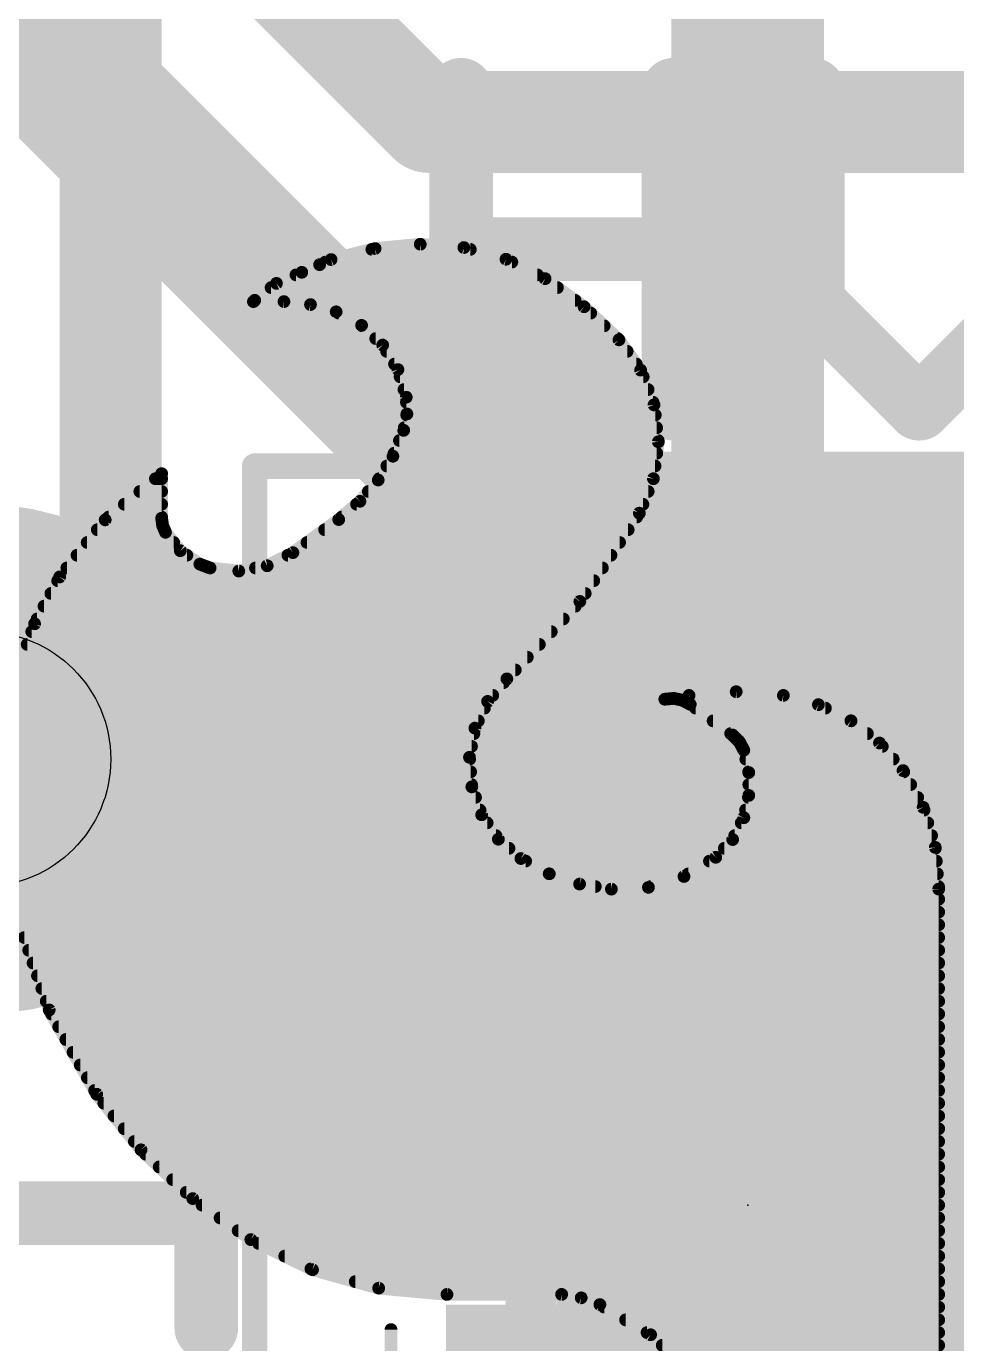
# Model space of a CAD drawing. Extents: x 0 to 108, y -11 to 13.
# Drawn here: x 4.912 to 6.767, y 7.725 to 10.351 of the extents above; entities that cross this region are included whole.
import ezdxf

# ---------------------------------------------------------------- set-up
doc = ezdxf.new("R2010")
doc.units = 0
for name, color, linetype in [('1', 12, 'CONTINUOUS'), ('16', 132, 'CONTINUOUS'), ('18', 110, 'CONTINUOUS'), ('21', 41, 'CONTINUOUS'), ('22', 40, 'CONTINUOUS'), ('23', 53, 'CONTINUOUS'), ('25', 253, 'CONTINUOUS'), ('29', 253, 'CONTINUOUS'), ('31', 4, 'CONTINUOUS'), ('35', 253, 'CONTINUOUS'), ('39', 12, 'CONTINUOUS'), ('44', 253, 'CONTINUOUS'), ('51', 53, 'CONTINUOUS')]:
    doc.layers.add(name, color=color, linetype=linetype)

# ---------------------------------------------------------------- blocks, each defined once
blk = doc.blocks.new('RECT')
blk.add_solid([(-0.5, -0.5), (0.5, -0.5), (-0.5, 0.5), (0.5, 0.5)])
blk = doc.blocks.new('ROUNDV')
at = {"const_width": 0.5}
blk.add_lwpolyline([(0, -0.25, 1), (0, 0.25, 1), (0, -0.25)], format="xyb", dxfattribs=at)

msp = doc.modelspace()

# ---------------------------------------------------------------- linework, layer by layer
at = {"layer": '1', "const_width": 0.3048}
for points in [[(3.81, 11.43), (6.35, 8.89)], [(3.39, 8.89), (4.826, 8.89)], [(6.35, 8.89), (6.35, 8.851)]]:
    msp.add_lwpolyline(points, dxfattribs=at)
at = {"layer": '1', "const_width": 0.1524}
for points in [[(4.826, 8.8138, 1), (4.826, 8.9662)], [(6.4262, 8.89, 1), (6.2738, 8.89)], [(6.2961, 8.8361, 1), (6.4039, 8.9439)], [(6.2738, 8.851, 1), (6.4262, 8.851)]]:
    msp.add_lwpolyline(points, format="xyb", dxfattribs=at)
at = {"layer": '16', "const_width": 0.3048}
for points in [[(6.35, 8.89), (6.35, 11.43)], [(4.826, 8.89), (6.35, 8.89)], [(6.35, 8.89), (10.414, 8.89)]]:
    msp.add_lwpolyline(points, dxfattribs=at)
at = {"layer": '16', "const_width": 0.1524}
for points in [[(6.35, 8.9662, 1), (6.35, 8.8138)], [(6.35, 8.8138, 1), (6.35, 8.9662)], [(6.2738, 8.89, 1), (6.4262, 8.89)]]:
    msp.add_lwpolyline(points, format="xyb", dxfattribs=at)
at = {"layer": '21'}
for points, const_width in [([(5.08, 12.7), (5.08, 8.89)], 0.2032), ([(5.7785, 9.5885), (5.7785, 10.224)], 0.127), ([(6.2022, 10.224), (6.2022, 9.5885)], 0.127), ([(6.4801, 10.224), (6.4801, 9.8003)], 0.127), ([(5.7785, 9.9063), (6.2022, 9.9063)], 0.127), ([(6.4801, 9.8003), (6.692, 9.5885)], 0.127), ([(6.692, 9.5885), (6.9038, 9.8003)], 0.127), ([(5.2705, 7.7562), (5.2705, 8.2138)], 0.127), ([(4.5841, 7.985), (5.2705, 7.985)], 0.127)]:
    msp.add_lwpolyline(points, dxfattribs=dict(at, const_width=const_width))
for points, const_width in [([(5.8102, 10.224, 1), (5.7468, 10.224)], 0.0635), ([(6.2339, 10.224, 1), (6.1704, 10.224)], 0.0635), ([(6.5119, 10.224, 1), (6.4484, 10.224)], 0.0635), ([(5.7785, 9.938, 1), (5.7785, 9.8745)], 0.0635), ([(6.2022, 9.8745, 1), (6.2022, 9.938)], 0.0635), ([(6.5026, 9.8228, 1), (6.4577, 9.7779)], 0.0635), ([(6.4484, 9.8003, 1), (6.5119, 9.8003)], 0.0635), ([(6.6695, 9.611, 1), (6.7144, 9.566)], 0.0635), ([(6.6695, 9.566, 1), (6.7144, 9.611)], 0.0635), ([(5.7468, 9.5885, 1), (5.8102, 9.5885)], 0.0635), ([(6.1704, 9.5885, 1), (6.2339, 9.5885)], 0.0635), ([(5.0292, 8.89, 1), (5.1308, 8.89)], 0.1016), ([(5.3022, 8.2138, 1), (5.2388, 8.2138)], 0.0635), ([(5.2705, 7.9532, 1), (5.2705, 8.0167)], 0.0635), ([(5.2388, 7.7562, 1), (5.3022, 7.7562)], 0.0635)]:
    msp.add_lwpolyline(points, format="xyb", dxfattribs=dict(at, const_width=const_width))
at = {"layer": '22'}
for points, const_width in [([(5.08, 10.795), (5.715, 10.16)], 0.2032), ([(5.715, 10.16), (6.985, 10.16)], 0.2032), ([(5.6071, 9.9077), (5.6972, 9.9162)], 0.0254), ([(5.6972, 9.9162), (5.7841, 9.9096)], 0.0254), ([(5.4965, 9.8755), (5.5194, 9.8857)], 0.0254), ([(5.5194, 9.8857), (5.6071, 9.9077)], 0.0254), ([(5.6006, 9.906), (5.797, 9.906)], 0.0254), ([(5.7841, 9.9096), (5.8681, 9.8864)], 0.0254), ([(5.8681, 9.8864), (5.9461, 9.8476)], 0.0254), ([(5.4105, 9.8382), (5.4609, 9.8603)], 0.0254), ([(5.4609, 9.8603), (5.4965, 9.8755)], 0.0254), ([(5.508, 9.8806), (5.8798, 9.8806)], 0.0254), ([(5.367, 9.8044), (5.4105, 9.8382)], 0.0254), ([(5.4493, 9.8552), (5.9308, 9.8552)], 0.0254), ([(5.9461, 9.8476), (6.0238, 9.7916)], 0.0254), ([(5.3997, 9.8298), (5.9708, 9.8298)], 0.0254), ([(5.4254, 9.8019), (5.3644, 9.8019)], 0.0254), ([(5.3644, 9.8019), (5.3645, 9.8019)], 0.0254), ([(5.3645, 9.8019), (5.367, 9.8044)], 0.0254), ([(5.367, 9.8044), (6.006, 9.8044)], 0.0254), ([(5.4783, 9.796), (5.4254, 9.8019)], 0.0254), ([(5.5295, 9.7815), (5.4783, 9.796)], 0.0254), ([(5.5803, 9.7545), (5.5295, 9.7815)], 0.0254), ([(6.0238, 9.7916), (6.0934, 9.7257)], 0.0254), ([(5.5342, 9.779), (6.0371, 9.779)], 0.0254), ([(5.6223, 9.7153), (5.5803, 9.7545)], 0.0254), ([(5.5813, 9.7536), (6.0639, 9.7536)], 0.0254), ([(5.6084, 9.7282), (6.0908, 9.7282)], 0.0254), ([(5.6526, 9.6664), (5.6223, 9.7153)], 0.0254), ([(5.63, 9.7028), (6.1098, 9.7028)], 0.0254), ([(6.0934, 9.7257), (6.1365, 9.6653)], 0.0254), ([(5.6458, 9.6774), (6.1279, 9.6774)], 0.0254), ([(5.6692, 9.6114), (5.6526, 9.6664)], 0.0254), ([(5.657, 9.652), (6.1417, 9.652)], 0.0254), ([(6.1365, 9.6653), (6.1633, 9.5961)], 0.0254), ([(5.6646, 9.6266), (6.1515, 9.6266)], 0.0254), ([(5.6706, 9.578), (5.6692, 9.6114)], 0.0254), ([(5.6696, 9.6012), (6.1613, 9.6012)], 0.0254), ([(5.6641, 9.5453), (5.6706, 9.578)], 0.0254), ([(5.6702, 9.5758), (6.1657, 9.5758)], 0.0254), ([(6.1633, 9.5961), (6.1719, 9.5224)], 0.0254), ([(5.6426, 9.4938), (5.6641, 9.5453)], 0.0254), ([(5.6651, 9.5504), (6.1686, 9.5504)], 0.0254), ([(5.6556, 9.525), (6.1716, 9.525)], 0.0254), ([(6.1719, 9.5224), (6.162, 9.4489)], 0.0254), ([(5.6133, 9.4463), (5.6426, 9.4938)], 0.0254), ([(5.645, 9.4996), (6.1688, 9.4996)], 0.0254), ([(5.6305, 9.4742), (6.1654, 9.4742)], 0.0254), ([(5.0689, 9.3669), (5.1815, 9.459)], 0.0254), ([(5.169, 9.4488), (5.1815, 9.4488)], 0.0254), ([(5.1815, 9.459), (5.1815, 9.3701)], 0.0254), ([(5.577, 9.4039), (5.6133, 9.4463)], 0.0254), ([(5.6148, 9.4488), (6.1619, 9.4488)], 0.0254), ([(6.162, 9.4489), (6.134, 9.3802)], 0.0254), ([(5.138, 9.4234), (5.1815, 9.4234)], 0.0254), ([(5.5937, 9.4234), (6.1516, 9.4234)], 0.0254), ([(5.1069, 9.398), (5.1815, 9.398)], 0.0254), ([(5.5346, 9.3675), (5.577, 9.4039)], 0.0254), ([(5.5701, 9.398), (6.1412, 9.398)], 0.0254), ([(4.9783, 9.2532), (5.0689, 9.3669)], 0.0254), ([(5.0759, 9.3726), (5.1815, 9.3726)], 0.0254), ([(5.1815, 9.3701), (5.1835, 9.3556)], 0.0254), ([(5.4432, 9.3015), (5.5346, 9.3675)], 0.0254), ([(5.5405, 9.3726), (6.1289, 9.3726)], 0.0254), ([(6.134, 9.3802), (6.0154, 9.2044)], 0.0254), ([(5.0532, 9.3472), (5.187, 9.3472)], 0.0254), ([(5.1835, 9.3556), (5.1892, 9.3421)], 0.0254), ([(5.1892, 9.3421), (5.2188, 9.3054)], 0.0254), ([(5.5065, 9.3472), (6.1117, 9.3472)], 0.0254), ([(5.033, 9.3218), (5.2056, 9.3218)], 0.0254), ([(5.4713, 9.3218), (6.0946, 9.3218)], 0.0254), ([(5.0127, 9.2964), (5.2319, 9.2964)], 0.0254), ([(5.2188, 9.3054), (5.2577, 9.2786)], 0.0254), ([(5.3919, 9.2753), (5.4432, 9.3015)], 0.0254), ([(5.4332, 9.2964), (6.0775, 9.2964)], 0.0254), ([(4.9925, 9.271), (5.2781, 9.271)], 0.0254), ([(5.2577, 9.2786), (5.2781, 9.271)], 0.0254), ([(5.2781, 9.271), (5.3353, 9.2649)], 0.0254), ([(5.3353, 9.2649), (5.3919, 9.2753)], 0.0254), ([(5.3686, 9.271), (6.0603, 9.271)], 0.0254), ([(4.9282, 9.1598), (4.9783, 9.2532)], 0.0254), ([(4.9742, 9.2456), (6.0432, 9.2456)], 0.0254), ([(4.9606, 9.2202), (6.0261, 9.2202)], 0.0254), ([(6.0154, 9.2044), (5.8699, 9.05)], 0.0254), ([(4.947, 9.1948), (6.0064, 9.1948)], 0.0254), ([(4.8924, 9.06), (4.9282, 9.1598)], 0.0254), ([(4.9333, 9.1694), (5.9824, 9.1694)], 0.0254), ([(4.9225, 9.144), (5.9585, 9.144)], 0.0254), ([(4.9134, 9.1186), (5.9346, 9.1186)], 0.0254), ([(4.9043, 9.0932), (5.9106, 9.0932)], 0.0254), ([(4.8952, 9.0678), (5.8867, 9.0678)], 0.0254), ([(5.8699, 9.05), (5.8316, 9.0051)], 0.0254), ([(4.8889, 9.0424), (5.8634, 9.0424)], 0.0254), ([(6.2331, 9.017), (6.3271, 9.0244)], 0.0254), ([(6.3271, 9.0244), (6.4211, 9.017)], 0.0254), ([(4.8838, 9.017), (5.8418, 9.017)], 0.0254), ([(5.8316, 9.0051), (5.8061, 8.9518)], 0.0254), ([(6.1848, 9.0094), (6.2331, 9.017)], 0.0254), ([(6.2025, 9.0111), (6.1848, 9.0094)], 0.0254), ([(6.2199, 9.0076), (6.2025, 9.0111)], 0.0254), ([(6.2356, 8.9992), (6.2199, 9.0076)], 0.0254), ([(6.2331, 9.017), (6.4211, 9.017)], 0.0254), ([(6.3195, 8.9383), (6.2356, 8.9992)], 0.0254), ([(6.4211, 9.017), (6.491, 8.9986)], 0.0254), ([(6.491, 8.9986), (6.5558, 8.9665)], 0.0254), ([(4.8788, 8.9916), (5.8252, 8.9916)], 0.0254), ([(6.2461, 8.9916), (6.5051, 8.9916)], 0.0254), ([(4.8712, 8.9408), (5.8041, 8.9408)], 0.0254), ([(4.8737, 8.9662), (5.813, 8.9662)], 0.0254), ([(5.8061, 8.9518), (5.7954, 8.8937)], 0.0254), ([(6.2811, 8.9662), (6.5562, 8.9662)], 0.0254), ([(6.3161, 8.9408), (6.5888, 8.9408)], 0.0254), ([(6.5558, 8.9665), (6.6128, 8.9221)], 0.0254), ([(4.8704, 8.9154), (5.7994, 8.9154)], 0.0254), ([(6.3333, 8.9249), (6.3195, 8.9383)], 0.0254), ([(6.3423, 8.9078), (6.3333, 8.9249)], 0.0254), ([(6.3383, 8.9154), (6.6185, 8.9154)], 0.0254), ([(6.6128, 8.9221), (6.6598, 8.8671)], 0.0254), ([(4.8696, 8.89), (5.7957, 8.89)], 0.0254), ([(5.7954, 8.8937), (5.8, 8.8348)], 0.0254), ([(6.3522, 8.8633), (6.3423, 8.9078)], 0.0254), ([(6.3463, 8.89), (6.6402, 8.89)], 0.0254), ([(4.8688, 8.8646), (5.7976, 8.8646)], 0.0254), ([(6.3519, 8.8646), (6.6612, 8.8646)], 0.0254), ([(6.3522, 8.8177), (6.3522, 8.8633)], 0.0254), ([(6.6598, 8.8671), (6.6999, 8.7939)], 0.0254), ([(4.868, 8.8392), (5.7996, 8.8392)], 0.0254), ([(6.3522, 8.8392), (6.6751, 8.8392)], 0.0254), ([(4.8673, 8.8138), (5.8074, 8.8138)], 0.0254), ([(5.8, 8.8348), (5.8196, 8.7791)], 0.0254), ([(6.3423, 8.7732), (6.3522, 8.8177)], 0.0254), ([(6.3514, 8.8138), (6.689, 8.8138)], 0.0254), ([(4.8665, 8.7884), (5.8163, 8.7884)], 0.0254), ([(6.3457, 8.7884), (6.7016, 8.7884)], 0.0254), ([(6.6999, 8.7939), (6.7239, 8.714)], 0.0254), ([(4.8657, 8.763), (5.8306, 8.763)], 0.0254), ([(5.8196, 8.7791), (5.853, 8.7304)], 0.0254), ([(6.3201, 8.7298), (6.3423, 8.7732)], 0.0254), ([(6.3371, 8.763), (6.7092, 8.763)], 0.0254), ([(4.8695, 8.7376), (5.848, 8.7376)], 0.0254), ([(5.853, 8.7304), (5.8978, 8.6919)], 0.0254), ([(6.3241, 8.7376), (6.7169, 8.7376)], 0.0254), ([(4.8734, 8.7122), (5.8741, 8.7122)], 0.0254), ([(6.2864, 8.6944), (6.3201, 8.7298)], 0.0254), ([(6.3034, 8.7122), (6.7241, 8.7122)], 0.0254), ([(6.7239, 8.714), (6.7309, 8.6309)], 0.0254), ([(4.8772, 8.6868), (5.9073, 8.6868)], 0.0254), ([(5.8978, 8.6919), (5.9542, 8.6615)], 0.0254), ([(6.223, 8.6562), (6.2864, 8.6944)], 0.0254), ([(6.2738, 8.6868), (6.7262, 8.6868)], 0.0254), ([(4.8811, 8.6614), (5.9545, 8.6614)], 0.0254), ([(5.9542, 8.6615), (6.0149, 8.641)], 0.0254), ([(6.1522, 8.6346), (6.223, 8.6562)], 0.0254), ([(6.2316, 8.6614), (6.7283, 8.6614)], 0.0254), ([(4.8849, 8.636), (6.0462, 8.636)], 0.0254), ([(6.0149, 8.641), (6.0782, 8.6309)], 0.0254), ([(6.0782, 8.6309), (6.1522, 8.6346)], 0.0254), ([(6.1568, 8.636), (6.7305, 8.636)], 0.0254), ([(6.7309, 8.6309), (6.7309, 7.1145)], 0.0254), ([(4.8888, 8.6106), (6.7309, 8.6106)], 0.0254), ([(4.8926, 8.5852), (6.7309, 8.5852)], 0.0254), ([(4.9573, 8.3901), (4.8945, 8.5725)], 0.0254), ([(4.8989, 8.5598), (6.7309, 8.5598)], 0.0254), ([(4.9076, 8.5344), (6.7309, 8.5344)], 0.0254), ([(4.9164, 8.509), (6.7309, 8.509)], 0.0254), ([(4.9251, 8.4836), (6.7309, 8.4836)], 0.0254), ([(4.9339, 8.4582), (6.7309, 8.4582)], 0.0254), ([(4.9426, 8.4328), (6.7309, 8.4328)], 0.0254), ([(4.9514, 8.4074), (6.7309, 8.4074)], 0.0254), ([(5.052, 8.222), (4.9573, 8.3901)], 0.0254), ([(4.9619, 8.382), (6.7309, 8.382)], 0.0254), ([(4.9762, 8.3566), (6.7309, 8.3566)], 0.0254), ([(4.9905, 8.3312), (6.7309, 8.3312)], 0.0254), ([(5.0048, 8.3058), (6.7309, 8.3058)], 0.0254), ([(5.0191, 8.2804), (6.7309, 8.2804)], 0.0254), ([(5.0334, 8.255), (6.7309, 8.255)], 0.0254), ([(5.0477, 8.2296), (6.7309, 8.2296)], 0.0254), ([(5.1404, 8.1113), (5.052, 8.222)], 0.0254), ([(5.0662, 8.2042), (6.7309, 8.2042)], 0.0254), ([(5.0865, 8.1788), (6.7309, 8.1788)], 0.0254), ([(5.1068, 8.1534), (6.7309, 8.1534)], 0.0254), ([(5.1271, 8.128), (6.7309, 8.128)], 0.0254), ([(5.2436, 8.0141), (5.1404, 8.1113)], 0.0254), ([(5.1497, 8.1026), (6.7309, 8.1026)], 0.0254), ([(5.1766, 8.0772), (6.7309, 8.0772)], 0.0254), ([(5.2036, 8.0518), (6.7309, 8.0518)], 0.0254), ([(5.2305, 8.0264), (6.7309, 8.0264)], 0.0254), ([(5.3593, 7.9324), (5.2436, 8.0141)], 0.0254), ([(5.2622, 8.001), (6.7309, 8.001)], 0.0254), ([(5.2981, 7.9756), (6.7309, 7.9756)], 0.0254), ([(5.3341, 7.9502), (6.7309, 7.9502)], 0.0254), ([(5.4823, 7.8724), (5.3593, 7.9324)], 0.0254), ([(5.3749, 7.9248), (6.7309, 7.9248)], 0.0254), ([(5.427, 7.8994), (6.7309, 7.8994)], 0.0254), ([(5.4791, 7.874), (6.7309, 7.874)], 0.0254), ([(5.6142, 7.8356), (5.4823, 7.8724)], 0.0254), ([(5.5676, 7.8486), (6.7309, 7.8486)], 0.0254), ([(5.7505, 7.8232), (5.6142, 7.8356)], 0.0254), ([(5.9791, 7.8232), (5.7505, 7.8232)], 0.0254), ([(5.7505, 7.8232), (6.7309, 7.8232)], 0.0254), ([(6.0181, 7.8164), (5.9791, 7.8232)], 0.0254), ([(6.0553, 7.8029), (6.0181, 7.8164)], 0.0254), ([(6.1565, 7.7427), (6.0553, 7.8029)], 0.0254), ([(6.0639, 7.7978), (6.7309, 7.7978)], 0.0254), ([(6.1066, 7.7724), (6.7309, 7.7724)], 0.0254), ([(6.1493, 7.747), (6.7309, 7.747)], 0.0254), ([(6.2433, 7.6632), (6.1565, 7.7427)], 0.0254), ([(6.1796, 7.7216), (6.7309, 7.7216)], 0.0254)]:
    msp.add_lwpolyline(points, dxfattribs=dict(at, const_width=const_width))
for points, const_width in [([(5.715, 10.2108, 1), (5.715, 10.1092)], 0.1016), ([(5.6791, 10.1241, 1), (5.7509, 10.1959)], 0.1016), ([(5.6977, 9.9225, 1), (5.6967, 9.9099)], 0.0127), ([(5.6978, 9.9099, 1), (5.6966, 9.9225)], 0.0127), ([(5.5179, 9.8919, 1), (5.5209, 9.8795)], 0.0127), ([(5.522, 9.8799, 1), (5.5168, 9.8915)], 0.0127), ([(5.6006, 9.9123, 1), (5.6006, 9.8997)], 0.0127), ([(5.6065, 9.914, 1), (5.6078, 9.9013)], 0.0127), ([(5.6087, 9.9015, 1), (5.6056, 9.9138)], 0.0127), ([(5.7858, 9.9157, 1), (5.7824, 9.9035)], 0.0127), ([(5.7836, 9.9032, 1), (5.7846, 9.9159)], 0.0127), ([(5.797, 9.8997, 1), (5.797, 9.9123)], 0.0127), ([(5.8709, 9.8921, 1), (5.8653, 9.8807)], 0.0127), ([(5.8664, 9.8803, 1), (5.8698, 9.8925)], 0.0127), ([(5.4584, 9.8661, 1), (5.4634, 9.8545)], 0.0127), ([(5.4634, 9.8545, 1), (5.4584, 9.8661)], 0.0127), ([(5.4939, 9.8813, 1), (5.4991, 9.8697)], 0.0127), ([(5.499, 9.8697, 1), (5.494, 9.8813)], 0.0127), ([(5.508, 9.887, 1), (5.508, 9.8743)], 0.0127), ([(5.8798, 9.8743, 1), (5.8798, 9.887)], 0.0127), ([(5.4079, 9.844, 1), (5.413, 9.8324)], 0.0127), ([(5.4144, 9.8332, 1), (5.4066, 9.8432)], 0.0127), ([(5.4493, 9.8615, 1), (5.4493, 9.8489)], 0.0127), ([(5.9308, 9.8489, 1), (5.9308, 9.8615)], 0.0127), ([(5.9498, 9.8528, 1), (5.9424, 9.8424)], 0.0127), ([(5.9433, 9.8419, 1), (5.9489, 9.8533)], 0.0127), ([(5.3997, 9.8361, 1), (5.3997, 9.8235)], 0.0127), ([(5.9708, 9.8235, 1), (5.9708, 9.8361)], 0.0127), ([(5.3644, 9.8082, 1), (5.3644, 9.7956)], 0.0127), ([(5.3644, 9.8082, 1), (5.3644, 9.7956)], 0.0127), ([(5.36, 9.8064, 1), (5.369, 9.7974)], 0.0127), ([(5.367, 9.8108, 1), (5.367, 9.7981)], 0.0127), ([(5.3631, 9.8094, 1), (5.3709, 9.7994)], 0.0127), ([(5.3715, 9.7999, 1), (5.3625, 9.8089)], 0.0127), ([(5.3645, 9.7956, 1), (5.3645, 9.8082)], 0.0127), ([(5.4261, 9.8082, 1), (5.4247, 9.7956)], 0.0127), ([(5.4254, 9.7956, 1), (5.4254, 9.8082)], 0.0127), ([(5.48, 9.8021, 1), (5.4766, 9.7899)], 0.0127), ([(5.4776, 9.7897, 1), (5.479, 9.8023)], 0.0127), ([(5.5325, 9.7871, 1), (5.5265, 9.7759)], 0.0127), ([(5.5278, 9.7754, 1), (5.5312, 9.7876)], 0.0127), ([(6.006, 9.7981, 1), (6.006, 9.8108)], 0.0127), ([(6.0282, 9.7962, 1), (6.0194, 9.7869)], 0.0127), ([(6.0201, 9.7864, 1), (6.0275, 9.7967)], 0.0127), ([(5.5342, 9.7853, 1), (5.5342, 9.7727)], 0.0127), ([(5.5846, 9.7592, 1), (5.5759, 9.7499)], 0.0127), ([(6.0371, 9.7727, 1), (6.0371, 9.7853)], 0.0127), ([(5.5813, 9.7599, 1), (5.5813, 9.7473)], 0.0127), ([(5.5773, 9.7489, 1), (5.5832, 9.7601)], 0.0127), ([(5.6084, 9.7346, 1), (5.6084, 9.7219)], 0.0127), ([(6.0639, 9.7473, 1), (6.0639, 9.7599)], 0.0127), ([(6.0908, 9.7219, 1), (6.0908, 9.7346)], 0.0127), ([(5.6277, 9.7186, 1), (5.6169, 9.7119)], 0.0127), ([(5.6179, 9.7106, 1), (5.6266, 9.7199)], 0.0127), ([(5.63, 9.7091, 1), (5.63, 9.6965)], 0.0127), ([(6.0986, 9.7294, 1), (6.0882, 9.722)], 0.0127), ([(6.089, 9.7211, 1), (6.0978, 9.7303)], 0.0127), ([(6.1098, 9.6965, 1), (6.1098, 9.7091)], 0.0127), ([(5.6458, 9.6837, 1), (5.6458, 9.6711)], 0.0127), ([(6.1279, 9.6711, 1), (6.1279, 9.6837)], 0.0127), ([(5.6587, 9.6683, 1), (5.6465, 9.6646)], 0.0127), ([(5.6472, 9.6631, 1), (5.658, 9.6698)], 0.0127), ([(5.657, 9.6584, 1), (5.657, 9.6457)], 0.0127), ([(6.1425, 9.6676, 1), (6.1306, 9.663)], 0.0127), ([(6.1314, 9.6616, 1), (6.1417, 9.669)], 0.0127), ([(6.1417, 9.6457, 1), (6.1417, 9.6584)], 0.0127), ([(5.6646, 9.6329, 1), (5.6646, 9.6203)], 0.0127), ([(6.1515, 9.6203, 1), (6.1515, 9.6329)], 0.0127), ([(5.6755, 9.6117, 1), (5.6629, 9.6111)], 0.0127), ([(5.6631, 9.6096, 1), (5.6753, 9.6132)], 0.0127), ([(5.6696, 9.6075, 1), (5.6696, 9.5949)], 0.0127), ([(6.1613, 9.5949, 1), (6.1613, 9.6075)], 0.0127), ([(5.6702, 9.5822, 1), (5.6702, 9.5695)], 0.0127), ([(5.6768, 9.5768, 1), (5.6644, 9.5793)], 0.0127), ([(5.6643, 9.5778, 1), (5.677, 9.5783)], 0.0127), ([(6.1696, 9.5969, 1), (6.157, 9.5954)], 0.0127), ([(6.1573, 9.5938, 1), (6.1692, 9.5984)], 0.0127), ([(6.1657, 9.5695, 1), (6.1657, 9.5822)], 0.0127), ([(5.67, 9.5429, 1), (5.6582, 9.5477)], 0.0127), ([(5.6651, 9.5567, 1), (5.6651, 9.5441)], 0.0127), ([(6.1686, 9.5441, 1), (6.1686, 9.5567)], 0.0127), ([(5.6556, 9.5313, 1), (5.6556, 9.5187)], 0.0127), ([(5.6579, 9.5465, 1), (5.6703, 9.5441)], 0.0127), ([(6.1782, 9.5216, 1), (6.1656, 9.5233)], 0.0127), ([(6.1716, 9.5187, 1), (6.1716, 9.5313)], 0.0127), ([(5.648, 9.4905, 1), (5.6372, 9.4971)], 0.0127), ([(5.645, 9.506, 1), (5.645, 9.4933)], 0.0127), ([(6.1656, 9.5217, 1), (6.1782, 9.5232)], 0.0127), ([(6.1688, 9.4933, 1), (6.1688, 9.506)], 0.0127), ([(5.6305, 9.4805, 1), (5.6305, 9.4679)], 0.0127), ([(5.6368, 9.4962, 1), (5.6485, 9.4913)], 0.0127), ([(6.1654, 9.4679, 1), (6.1654, 9.4805)], 0.0127), ([(5.169, 9.4551, 1), (5.169, 9.4425)], 0.0127), ([(5.1879, 9.459, 1), (5.1752, 9.459)], 0.0127), ([(5.1855, 9.4541, 1), (5.1775, 9.4639)], 0.0127), ([(5.1815, 9.4425, 1), (5.1815, 9.4551)], 0.0127), ([(5.6079, 9.4496, 1), (5.6187, 9.443)], 0.0127), ([(5.6148, 9.4551, 1), (5.6148, 9.4425)], 0.0127), ([(5.6181, 9.4422, 1), (5.6085, 9.4504)], 0.0127), ([(6.1557, 9.4498, 1), (6.1683, 9.4481)], 0.0127), ([(6.1678, 9.4465, 1), (6.1561, 9.4513)], 0.0127), ([(6.1619, 9.4425, 1), (6.1619, 9.4551)], 0.0127), ([(5.138, 9.4298, 1), (5.138, 9.4171)], 0.0127), ([(5.1815, 9.4171, 1), (5.1815, 9.4298)], 0.0127), ([(5.5937, 9.4298, 1), (5.5937, 9.4171)], 0.0127), ([(6.1516, 9.4171, 1), (6.1516, 9.4298)], 0.0127), ([(5.1069, 9.4043, 1), (5.1069, 9.3917)], 0.0127), ([(5.1815, 9.3917, 1), (5.1815, 9.4043)], 0.0127), ([(5.5701, 9.4043, 1), (5.5701, 9.3917)], 0.0127), ([(5.5721, 9.408, 1), (5.5818, 9.3998)], 0.0127), ([(5.5811, 9.3991, 1), (5.5728, 9.4087)], 0.0127), ([(6.1412, 9.3917, 1), (6.1412, 9.4043)], 0.0127), ([(5.0649, 9.3718, 1), (5.073, 9.362)], 0.0127), ([(5.0739, 9.363, 1), (5.064, 9.3709)], 0.0127), ([(5.0759, 9.3789, 1), (5.0759, 9.3663)], 0.0127), ([(5.1878, 9.371, 1), (5.1752, 9.3692)], 0.0127), ([(5.1752, 9.3701, 1), (5.1879, 9.3701)], 0.0127), ([(5.1815, 9.3663, 1), (5.1815, 9.3789)], 0.0127), ([(5.5305, 9.3723, 1), (5.5387, 9.3627)], 0.0127), ([(5.5383, 9.3624, 1), (5.5309, 9.3726)], 0.0127), ([(5.5405, 9.3789, 1), (5.5405, 9.3663)], 0.0127), ([(6.1281, 9.3826, 1), (6.1399, 9.3778)], 0.0127), ([(6.1393, 9.3766, 1), (6.1287, 9.3838)], 0.0127), ([(6.1289, 9.3663, 1), (6.1289, 9.3789)], 0.0127), ([(5.0532, 9.3536, 1), (5.0532, 9.3409)], 0.0127), ([(5.1893, 9.3581, 1), (5.1776, 9.3531)], 0.0127), ([(5.1772, 9.3547, 1), (5.1898, 9.3564)], 0.0127), ([(5.1941, 9.3461, 1), (5.1843, 9.3381)], 0.0127), ([(5.1834, 9.3396, 1), (5.195, 9.3446)], 0.0127), ([(5.187, 9.3409, 1), (5.187, 9.3536)], 0.0127), ([(5.5065, 9.3536, 1), (5.5065, 9.3409)], 0.0127), ([(6.1117, 9.3409, 1), (6.1117, 9.3536)], 0.0127), ([(5.033, 9.3281, 1), (5.033, 9.3155)], 0.0127), ([(5.2056, 9.3155, 1), (5.2056, 9.3281)], 0.0127), ([(5.4713, 9.3281, 1), (5.4713, 9.3155)], 0.0127), ([(6.0946, 9.3155, 1), (6.0946, 9.3281)], 0.0127), ([(5.0127, 9.3027, 1), (5.0127, 9.2901)], 0.0127), ([(5.2224, 9.3106, 1), (5.2152, 9.3001)], 0.0127), ([(5.2139, 9.3014, 1), (5.2238, 9.3094)], 0.0127), ([(5.2319, 9.2901, 1), (5.2319, 9.3027)], 0.0127), ([(5.4332, 9.3027, 1), (5.4332, 9.2901)], 0.0127), ([(5.4395, 9.3066, 1), (5.4469, 9.2964)], 0.0127), ([(5.4461, 9.2958, 1), (5.4403, 9.3072)], 0.0127), ([(6.0775, 9.2901, 1), (6.0775, 9.3027)], 0.0127), ([(4.9925, 9.2774, 1), (4.9925, 9.2647)], 0.0127), ([(5.2599, 9.2846, 1), (5.2555, 9.2726)], 0.0127), ([(5.2541, 9.2734, 1), (5.2613, 9.2838)], 0.0127), ([(5.2788, 9.2773, 1), (5.2774, 9.2647)], 0.0127), ([(5.2759, 9.265, 1), (5.2803, 9.277)], 0.0127), ([(5.2781, 9.2647, 1), (5.2781, 9.2774)], 0.0127), ([(5.3342, 9.2711, 1), (5.3365, 9.2586)], 0.0127), ([(5.3347, 9.2585, 1), (5.336, 9.2712)], 0.0127), ([(5.3686, 9.2774, 1), (5.3686, 9.2647)], 0.0127), ([(5.389, 9.281, 1), (5.3948, 9.2697)], 0.0127), ([(5.3931, 9.2691, 1), (5.3908, 9.2816)], 0.0127), ([(6.0603, 9.2647, 1), (6.0603, 9.2774)], 0.0127), ([(4.9742, 9.2519, 1), (4.9742, 9.2393)], 0.0127), ([(4.9733, 9.2572, 1), (4.9833, 9.2492)], 0.0127), ([(4.9839, 9.2502, 1), (4.9727, 9.2562)], 0.0127), ([(6.0432, 9.2393, 1), (6.0432, 9.2519)], 0.0127), ([(4.9606, 9.2265, 1), (4.9606, 9.2139)], 0.0127), ([(6.02, 9.2, 1), (6.0108, 9.2087)], 0.0127), ([(6.0261, 9.2139, 1), (6.0261, 9.2265)], 0.0127), ([(4.947, 9.2012, 1), (4.947, 9.1885)], 0.0127), ([(6.0064, 9.1885, 1), (6.0064, 9.2012)], 0.0127), ([(6.0101, 9.2079, 1), (6.0206, 9.2008)], 0.0127), ([(4.9226, 9.1628, 1), (4.9338, 9.1568)], 0.0127), ([(4.9341, 9.1576, 1), (4.9222, 9.1619)], 0.0127), ([(4.9333, 9.1758, 1), (4.9333, 9.1631)], 0.0127), ([(5.9824, 9.1631, 1), (5.9824, 9.1758)], 0.0127), ([(4.9225, 9.1503, 1), (4.9225, 9.1377)], 0.0127), ([(5.9585, 9.1377, 1), (5.9585, 9.1503)], 0.0127), ([(4.9134, 9.125, 1), (4.9134, 9.1123)], 0.0127), ([(5.9346, 9.1123, 1), (5.9346, 9.125)], 0.0127), ([(5.9106, 9.0869, 1), (5.9106, 9.0996)], 0.0127), ([(5.8653, 9.0544, 1), (5.8745, 9.0456)], 0.0127), ([(5.8747, 9.0459, 1), (5.8651, 9.0541)], 0.0127), ([(5.8867, 9.0615, 1), (5.8867, 9.0741)], 0.0127), ([(5.8634, 9.0361, 1), (5.8634, 9.0488)], 0.0127), ([(6.3276, 9.0307, 1), (6.3266, 9.018)], 0.0127), ([(6.3276, 9.018, 1), (6.3266, 9.0307)], 0.0127), ([(5.8267, 9.0092, 1), (5.8364, 9.0009)], 0.0127), ([(5.8373, 9.0023, 1), (5.8258, 9.0078)], 0.0127), ([(5.8418, 9.0107, 1), (5.8418, 9.0234)], 0.0127), ([(6.1838, 9.0157, 1), (6.1858, 9.0031)], 0.0127), ([(6.1842, 9.0157, 1), (6.1854, 9.0031)], 0.0127), ([(6.2038, 9.0173, 1), (6.2012, 9.0049)], 0.0127), ([(6.2031, 9.0048, 1), (6.2019, 9.0174)], 0.0127), ([(6.2229, 9.0132, 1), (6.2169, 9.002)], 0.0127), ([(6.2187, 9.0014, 1), (6.2212, 9.0138)], 0.0127), ([(6.2331, 9.0234, 1), (6.2331, 9.0107)], 0.0127), ([(6.2326, 9.0233, 1), (6.2336, 9.0107)], 0.0127), ([(6.2393, 9.0043, 1), (6.2319, 8.9941)], 0.0127), ([(6.2341, 9.0107, 1), (6.2321, 9.0233)], 0.0127), ([(6.2326, 8.9936, 1), (6.2386, 9.0048)], 0.0127), ([(6.4227, 9.0231, 1), (6.4195, 9.0109)], 0.0127), ([(6.4206, 9.0107, 1), (6.4216, 9.0233)], 0.0127), ([(6.4211, 9.0107, 1), (6.4211, 9.0234)], 0.0127), ([(6.4938, 9.0043, 1), (6.4882, 8.9929)], 0.0127), ([(6.4894, 8.9924, 1), (6.4926, 9.0047)], 0.0127), ([(5.8252, 8.9853, 1), (5.8252, 8.9979)], 0.0127), ([(6.2461, 8.9979, 1), (6.2461, 8.9853)], 0.0127), ([(6.5051, 8.9853, 1), (6.5051, 8.9979)], 0.0127), ([(5.8004, 8.9545, 1), (5.8119, 8.949)], 0.0127), ([(5.8124, 8.9506, 1), (5.7999, 8.9529)], 0.0127), ([(5.8041, 8.9345, 1), (5.8041, 8.9472)], 0.0127), ([(5.813, 8.9599, 1), (5.813, 8.9726)], 0.0127), ([(6.2811, 8.9726, 1), (6.2811, 8.9599)], 0.0127), ([(6.3161, 8.9472, 1), (6.3161, 8.9345)], 0.0127), ([(6.5597, 8.9715, 1), (6.5519, 8.9615)], 0.0127), ([(6.553, 8.9608, 1), (6.5586, 8.9722)], 0.0127), ([(6.5562, 8.9599, 1), (6.5562, 8.9726)], 0.0127), ([(6.5888, 8.9345, 1), (6.5888, 8.9472)], 0.0127), ([(5.7994, 8.9091, 1), (5.7994, 8.9217)], 0.0127), ([(6.3239, 8.9428, 1), (6.3151, 8.9338)], 0.0127), ([(6.3158, 8.9332, 1), (6.3232, 8.9434)], 0.0127), ([(6.3389, 8.9278, 1), (6.3277, 8.9219)], 0.0127), ([(6.3289, 8.9203, 1), (6.3377, 8.9294)], 0.0127), ([(6.3383, 8.9217, 1), (6.3383, 8.9091)], 0.0127), ([(6.6177, 8.9262, 1), (6.608, 8.918)], 0.0127), ([(6.6089, 8.9171, 1), (6.6167, 8.9271)], 0.0127), ([(6.6185, 8.9091, 1), (6.6185, 8.9217)], 0.0127), ([(5.8017, 8.8942, 1), (5.789, 8.8932)], 0.0127), ([(5.7891, 8.8948, 1), (5.8016, 8.8925)], 0.0127), ([(5.7957, 8.8837, 1), (5.7957, 8.8963)], 0.0127), ([(6.3485, 8.9092, 1), (6.3361, 8.9064)], 0.0127), ([(6.3367, 8.9048, 1), (6.3479, 8.9108)], 0.0127), ([(6.3463, 8.8963, 1), (6.3463, 8.8837)], 0.0127), ([(6.6402, 8.8837, 1), (6.6402, 8.8963)], 0.0127), ([(5.7976, 8.8583, 1), (5.7976, 8.871)], 0.0127), ([(6.3519, 8.871, 1), (6.3519, 8.8583)], 0.0127), ([(6.3586, 8.8633, 1), (6.3459, 8.8633)], 0.0127), ([(6.6654, 8.8702, 1), (6.6542, 8.864)], 0.0127), ([(6.655, 8.863, 1), (6.6646, 8.8712)], 0.0127), ([(6.6612, 8.8583, 1), (6.6612, 8.871)], 0.0127), ([(5.7996, 8.8329, 1), (5.7996, 8.8455)], 0.0127), ([(6.346, 8.8619, 1), (6.3584, 8.8647)], 0.0127), ([(6.3522, 8.8455, 1), (6.3522, 8.8329)], 0.0127), ([(6.6751, 8.8329, 1), (6.6751, 8.8455)], 0.0127), ([(5.7936, 8.8343, 1), (5.8063, 8.8353)], 0.0127), ([(5.8059, 8.8369, 1), (5.794, 8.8327)], 0.0127), ([(5.8074, 8.8075, 1), (5.8074, 8.8201)], 0.0127), ([(6.3514, 8.8201, 1), (6.3514, 8.8075)], 0.0127), ([(6.3584, 8.8163, 1), (6.346, 8.8191)], 0.0127), ([(6.3459, 8.8177, 1), (6.3586, 8.8177)], 0.0127), ([(6.689, 8.8075, 1), (6.689, 8.8201)], 0.0127), ([(5.8163, 8.7821, 1), (5.8163, 8.7948)], 0.0127), ([(6.3457, 8.7948, 1), (6.3457, 8.7821)], 0.0127), ([(6.706, 8.7958, 1), (6.6938, 8.7921)], 0.0127), ([(6.6943, 8.7909, 1), (6.7055, 8.797)], 0.0127), ([(6.7016, 8.7821, 1), (6.7016, 8.7948)], 0.0127), ([(5.8248, 8.7827, 1), (5.8144, 8.7755)], 0.0127), ([(5.8136, 8.777, 1), (5.8256, 8.7812)], 0.0127), ([(5.8306, 8.7567, 1), (5.8306, 8.7693)], 0.0127), ([(6.3371, 8.7693, 1), (6.3371, 8.7567)], 0.0127), ([(6.3361, 8.7746, 1), (6.3485, 8.7718)], 0.0127), ([(6.348, 8.7703, 1), (6.3366, 8.7761)], 0.0127), ([(6.7092, 8.7567, 1), (6.7092, 8.7693)], 0.0127), ([(5.8571, 8.7352, 1), (5.8488, 8.7255)], 0.0127), ([(5.848, 8.7313, 1), (5.848, 8.7439)], 0.0127), ([(6.3241, 8.7439, 1), (6.3241, 8.7313)], 0.0127), ([(6.7169, 8.7313, 1), (6.7169, 8.7439)], 0.0127), ([(5.8477, 8.7268, 1), (5.8582, 8.7339)], 0.0127), ([(5.8741, 8.7059, 1), (5.8741, 8.7186)], 0.0127), ([(6.3034, 8.7186, 1), (6.3034, 8.7059)], 0.0127), ([(6.3144, 8.7326, 1), (6.3257, 8.7269)], 0.0127), ([(6.3247, 8.7254, 1), (6.3155, 8.7341)], 0.0127), ([(6.7303, 8.7146, 1), (6.7176, 8.7135)], 0.0127), ([(6.7179, 8.7122, 1), (6.73, 8.7159)], 0.0127), ([(6.7241, 8.7059, 1), (6.7241, 8.7186)], 0.0127), ([(5.9008, 8.6975, 1), (5.8948, 8.6863)], 0.0127), ([(5.8937, 8.6871, 1), (5.9019, 8.6967)], 0.0127), ([(5.9073, 8.6805, 1), (5.9073, 8.6931)], 0.0127), ([(6.2738, 8.6931, 1), (6.2738, 8.6805)], 0.0127), ([(6.2818, 8.6988, 1), (6.291, 8.69)], 0.0127), ([(6.2897, 8.689, 1), (6.2831, 8.6998)], 0.0127), ([(6.7262, 8.6805, 1), (6.7262, 8.6931)], 0.0127), ([(5.9562, 8.6675, 1), (5.9522, 8.6555)], 0.0127), ([(5.9512, 8.6559, 1), (5.9572, 8.6671)], 0.0127), ([(5.9545, 8.6551, 1), (5.9545, 8.6677)], 0.0127), ([(6.2197, 8.6616, 1), (6.2263, 8.6507)], 0.0127), ([(6.2248, 8.6501, 1), (6.2211, 8.6623)], 0.0127), ([(6.2316, 8.6677, 1), (6.2316, 8.6551)], 0.0127), ([(6.7283, 8.6551, 1), (6.7283, 8.6677)], 0.0127), ([(6.0159, 8.6472, 1), (6.0139, 8.6347)], 0.0127), ([(6.0129, 8.635, 1), (6.0169, 8.647)], 0.0127), ([(6.0462, 8.6297, 1), (6.0462, 8.6424)], 0.0127), ([(6.0779, 8.6372, 1), (6.0785, 8.6246)], 0.0127), ([(6.0772, 8.6246, 1), (6.0792, 8.6372)], 0.0127), ([(6.1503, 8.6406, 1), (6.154, 8.6285)], 0.0127), ([(6.1568, 8.6424, 1), (6.1568, 8.6297)], 0.0127), ([(6.1525, 8.6282, 1), (6.1518, 8.6409)], 0.0127), ([(6.7373, 8.6309, 1), (6.7245, 8.6309)], 0.0127), ([(6.7305, 8.6297, 1), (6.7305, 8.6424)], 0.0127), ([(6.7246, 8.6304, 1), (6.7372, 8.6314)], 0.0127), ([(6.7309, 8.6043, 1), (6.7309, 8.6169)], 0.0127), ([(6.7309, 8.5789, 1), (6.7309, 8.5915)], 0.0127), ([(6.7309, 8.5535, 1), (6.7309, 8.5662)], 0.0127), ([(4.9076, 8.5407, 1), (4.9076, 8.5281)], 0.0127), ([(6.7309, 8.5281, 1), (6.7309, 8.5407)], 0.0127), ([(4.9164, 8.5153, 1), (4.9164, 8.5027)], 0.0127), ([(6.7309, 8.5027, 1), (6.7309, 8.5153)], 0.0127), ([(4.9251, 8.49, 1), (4.9251, 8.4773)], 0.0127), ([(6.7309, 8.4773, 1), (6.7309, 8.49)], 0.0127), ([(4.9339, 8.4645, 1), (4.9339, 8.4519)], 0.0127), ([(6.7309, 8.4519, 1), (6.7309, 8.4645)], 0.0127), ([(4.9426, 8.4391, 1), (4.9426, 8.4265)], 0.0127), ([(6.7309, 8.4265, 1), (6.7309, 8.4391)], 0.0127), ([(4.9514, 8.4138, 1), (4.9514, 8.4011)], 0.0127), ([(4.9629, 8.3932, 1), (4.9518, 8.387)], 0.0127), ([(6.7309, 8.4011, 1), (6.7309, 8.4138)], 0.0127), ([(4.9513, 8.388, 1), (4.9633, 8.3921)], 0.0127), ([(4.9619, 8.3883, 1), (4.9619, 8.3757)], 0.0127), ([(6.7309, 8.3757, 1), (6.7309, 8.3883)], 0.0127), ([(4.9762, 8.3629, 1), (4.9762, 8.3503)], 0.0127), ([(6.7309, 8.3503, 1), (6.7309, 8.3629)], 0.0127), ([(4.9905, 8.3376, 1), (4.9905, 8.3249)], 0.0127), ([(6.7309, 8.3249, 1), (6.7309, 8.3376)], 0.0127), ([(5.0048, 8.3121, 1), (5.0048, 8.2995)], 0.0127), ([(6.7309, 8.2995, 1), (6.7309, 8.3121)], 0.0127), ([(5.0191, 8.2867, 1), (5.0191, 8.2741)], 0.0127), ([(6.7309, 8.2741, 1), (6.7309, 8.2867)], 0.0127), ([(5.0334, 8.2614, 1), (5.0334, 8.2487)], 0.0127), ([(6.7309, 8.2487, 1), (6.7309, 8.2614)], 0.0127), ([(5.0477, 8.2359, 1), (5.0477, 8.2233)], 0.0127), ([(5.057, 8.226, 1), (5.047, 8.218)], 0.0127), ([(5.0465, 8.2189, 1), (5.0575, 8.2251)], 0.0127), ([(6.7309, 8.2233, 1), (6.7309, 8.2359)], 0.0127), ([(5.0662, 8.2105, 1), (5.0662, 8.1979)], 0.0127), ([(6.7309, 8.1979, 1), (6.7309, 8.2105)], 0.0127), ([(5.0865, 8.1852, 1), (5.0865, 8.1725)], 0.0127), ([(5.1068, 8.1597, 1), (5.1068, 8.1471)], 0.0127), ([(6.7309, 8.1725, 1), (6.7309, 8.1852)], 0.0127), ([(6.7309, 8.1471, 1), (6.7309, 8.1597)], 0.0127), ([(5.1271, 8.1343, 1), (5.1271, 8.1217)], 0.0127), ([(6.7309, 8.1217, 1), (6.7309, 8.1343)], 0.0127), ([(5.1448, 8.1159, 1), (5.1361, 8.1067)], 0.0127), ([(5.1355, 8.1073, 1), (5.1454, 8.1153)], 0.0127), ([(5.1497, 8.109, 1), (5.1497, 8.0963)], 0.0127), ([(6.7309, 8.0963, 1), (6.7309, 8.109)], 0.0127), ([(5.1766, 8.0836, 1), (5.1766, 8.0709)], 0.0127), ([(6.7309, 8.0709, 1), (6.7309, 8.0836)], 0.0127), ([(5.2036, 8.0581, 1), (5.2036, 8.0455)], 0.0127), ([(6.7309, 8.0455, 1), (6.7309, 8.0581)], 0.0127), ([(5.2305, 8.0328, 1), (5.2305, 8.0201)], 0.0127), ([(6.7309, 8.0201, 1), (6.7309, 8.0328)], 0.0127), ([(5.2472, 8.0193, 1), (5.2399, 8.0089)], 0.0127), ([(5.2392, 8.0095, 1), (5.2479, 8.0187)], 0.0127), ([(5.2622, 8.0074, 1), (5.2622, 7.9947)], 0.0127), ([(6.7309, 7.9947, 1), (6.7309, 8.0074)], 0.0127), ([(5.2981, 7.982, 1), (5.2981, 7.9692)], 0.0127), ([(6.7309, 7.9692, 1), (6.7309, 7.982)], 0.0127), ([(5.3341, 7.9566, 1), (5.3341, 7.9439)], 0.0127), ([(6.7309, 7.9439, 1), (6.7309, 7.9566)], 0.0127), ([(5.3621, 7.9381, 1), (5.3565, 7.9267)], 0.0127), ([(5.3556, 7.9272, 1), (5.363, 7.9376)], 0.0127), ([(5.3749, 7.9312, 1), (5.3749, 7.9184)], 0.0127), ([(6.7309, 7.9184, 1), (6.7309, 7.9312)], 0.0127), ([(5.427, 7.9058, 1), (5.427, 7.893)], 0.0127), ([(6.7309, 7.893, 1), (6.7309, 7.9058)], 0.0127), ([(5.4791, 7.8804, 1), (5.4791, 7.8677)], 0.0127), ([(5.484, 7.8785, 1), (5.4806, 7.8663)], 0.0127), ([(5.4796, 7.8667, 1), (5.4851, 7.8781)], 0.0127), ([(6.7309, 7.8677, 1), (6.7309, 7.8804)], 0.0127), ([(5.5676, 7.855, 1), (5.5676, 7.8422)], 0.0127), ([(6.7309, 7.8422, 1), (6.7309, 7.855)], 0.0127), ([(5.6148, 7.8419, 1), (5.6136, 7.8293)], 0.0127), ([(5.6125, 7.8295, 1), (5.6159, 7.8417)], 0.0127), ([(5.7505, 7.8296, 1), (5.7505, 7.8168)], 0.0127), ([(5.7505, 7.8296, 1), (5.7505, 7.8168)], 0.0127), ([(5.7499, 7.8169, 1), (5.7511, 7.8295)], 0.0127), ([(5.9802, 7.8295, 1), (5.978, 7.8169)], 0.0127), ([(5.9791, 7.8168, 1), (5.9791, 7.8296)], 0.0127), ([(6.0202, 7.8223, 1), (6.0159, 7.8104)], 0.0127), ([(6.017, 7.8101, 1), (6.0192, 7.8226)], 0.0127), ([(6.7309, 7.8168, 1), (6.7309, 7.8296)], 0.0127), ([(6.0585, 7.8084, 1), (6.0521, 7.7974)], 0.0127), ([(6.0531, 7.7969, 1), (6.0575, 7.8089)], 0.0127), ([(6.0639, 7.8042, 1), (6.0639, 7.7915)], 0.0127), ([(6.7309, 7.7915, 1), (6.7309, 7.8042)], 0.0127), ([(6.1066, 7.7788, 1), (6.1066, 7.766)], 0.0127), ([(6.7309, 7.766, 1), (6.7309, 7.7788)], 0.0127), ([(6.1493, 7.7534, 1), (6.1493, 7.7407)], 0.0127), ([(6.1608, 7.7474, 1), (6.1522, 7.7381)], 0.0127), ([(6.1533, 7.7373, 1), (6.1597, 7.7482)], 0.0127), ([(6.7309, 7.7407, 1), (6.7309, 7.7534)], 0.0127), ([(6.1796, 7.728, 1), (6.1796, 7.7153)], 0.0127), ([(6.7309, 7.7153, 1), (6.7309, 7.728)], 0.0127)]:
    msp.add_lwpolyline(points, format="xyb", dxfattribs=dict(at, const_width=const_width))
at = {"layer": '23'}
msp.add_point((6.35, 8.001), dxfattribs=at)
at = {"layer": '25', "const_width": 0.0254}
msp.add_lwpolyline([(5.6388, 7.4989), (5.6388, 7.7531)], dxfattribs=at)
at = {"layer": '25', "const_width": 0.0127}
msp.add_lwpolyline([(5.6452, 7.7531, 1), (5.6325, 7.7531)], format="xyb", dxfattribs=at)
at = {"layer": '39', "const_width": 0.0508}
for points in [[(5.367, 6.528), (5.367, 9.474)], [(5.367, 9.474), (7.333, 9.474)]]:
    msp.add_lwpolyline(points, dxfattribs=at)
at = {"layer": '39', "const_width": 0.0254}
for points in [[(5.3797, 9.474, 1), (5.3543, 9.474)], [(5.367, 9.4867, 1), (5.367, 9.4613)]]:
    msp.add_lwpolyline(points, format="xyb", dxfattribs=at)
at = {"layer": '44'}
msp.add_circle((4.826, 8.89), 0.254, dxfattribs=at)
at = {"layer": '51', "const_width": 0.1016}
for points in [[(5.918, 7.645), (5.918, 8.357)], [(6.769, 7.645), (6.769, 8.357)]]:
    msp.add_lwpolyline(points, dxfattribs=at)
at = {"layer": '51', "const_width": 0.0508}
for points in [[(5.9434, 8.357, 1), (5.8926, 8.357)], [(6.7944, 8.357, 1), (6.7436, 8.357)]]:
    msp.add_lwpolyline(points, format="xyb", dxfattribs=at)

# ---------------------------------------------------------------- block references
at = {"layer": '1', "xscale": 1.1, "rotation": 90}
msp.add_blockref('RECT', (6.35, 8.851), dxfattribs=at)
at = {"layer": '18', "xscale": 1.016, "yscale": 1.016}
msp.add_blockref('ROUNDV', (4.826, 8.89), dxfattribs=at)
msp.add_blockref('ROUNDV', (4.826, 8.89), dxfattribs=at)
at = {"layer": '21', "xscale": 0.4572, "yscale": 0.762, "rotation": 90}
msp.add_blockref('RECT', (6.35, 8.001), dxfattribs=at)
at = {"layer": '29', "xscale": 1.3032, "yscale": 1.2032, "rotation": 90}
for p in [(6.35, 8.851), (6.35, 7.151)]:
    msp.add_blockref('RECT', p, dxfattribs=at)
at = {"layer": '31', "xscale": 1.1, "rotation": 90}
msp.add_blockref('RECT', (6.35, 8.851), dxfattribs=at)
at = {"layer": '35', "xscale": 0.3998, "yscale": 0.6, "rotation": 90}
msp.add_blockref('RECT', (6.35, 8.001), dxfattribs=at)
at = {"layer": '51', "xscale": 0.5001, "yscale": 0.95, "rotation": 90}
msp.add_blockref('RECT', (6.3449, 8.5813), dxfattribs=at)

doc.saveas('drawing.dxf')
